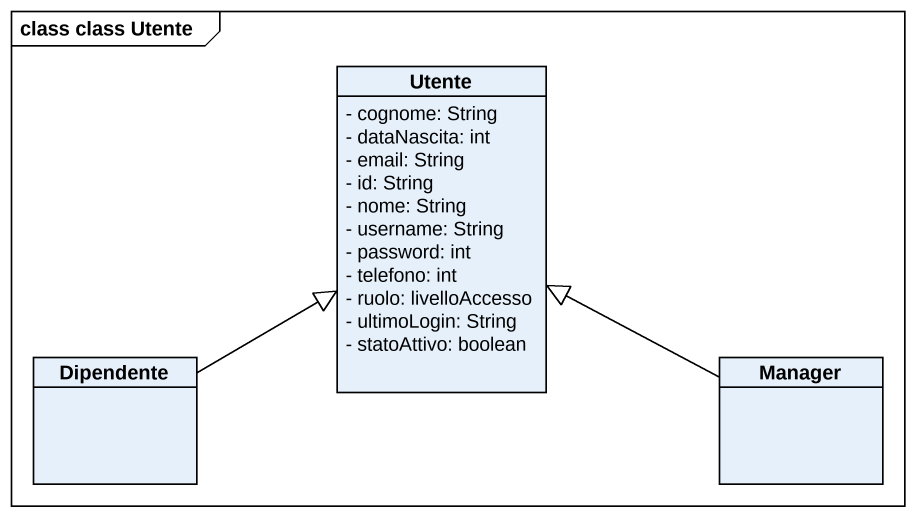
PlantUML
@startuml
mainframe class class Utente
hide circle
hide empty members
skinparam classAttributeIconSize 0
class Utente {
  - cognome: String
  - dataNascita: int
  - email: String
  - id: String
  - nome: String
  - username: String
  - password: int
  - telefono: int
  - ruolo: livelloAccesso
  - ultimoLogin: String
  - statoAttivo: boolean
}
class Dipendente
class Manager
Dipendente -right-|> Utente
Manager -left-|> Utente
@enduml
